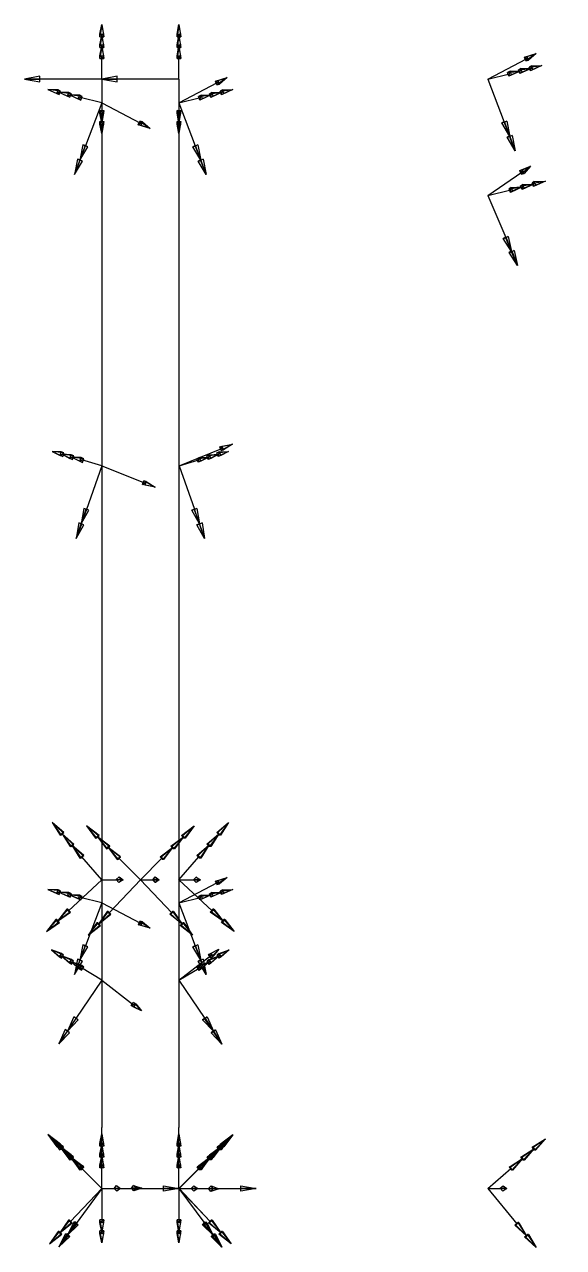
# Model space of a CAD drawing. Header units: millimetres. Extents: x -10973 to 14, y -157 to 191.
# Drawn here: x -2408 to -2338.2, y -1.4 to 157.1 of the extents above; entities that cross this region are included whole.
import ezdxf

# ---------------------------------------------------------------- set-up
doc = ezdxf.new("R2010")
doc.units = ezdxf.units.MM
for name, color, linetype in [('AutoDetect_45_56', 1, 'Continuous'), ('AutoDetect_45_58', 1, 'Continuous'), ('AutoDetect_46_57', 1, 'Continuous'), ('AutoDetect_46_59', 1, 'Continuous'), ('BLECH_ID_GUID_342797C8_094D_45c6_99B3_2BD1321BF620', 1, 'Continuous')]:
    doc.layers.add(name, color=color, linetype=linetype)

# ---------------------------------------------------------------- blocks, each defined once
blk = doc.blocks.new('Kontrollpunkt')
at = {"color": 0}
for q in [(0, 6), (8, 0), (0, 0, 4)]:
    blk.add_line((0, 0), q, dxfattribs=at)
for points in [[(0.25, 8, -0.25), (-0.25, 8, -0.25), (-0.25, 8, 0.25), (0, 10, 0), (-0.25, 8, -0.25), (0.25, 8, 0.25), (0, 10, 0), (0.25, 8, -0.25), (0.25, 8, 0.25), (-0.25, 8, 0.25)], [(0.25, 6, -0.25), (-0.25, 6, -0.25), (-0.25, 6, 0.25), (0, 8, 0), (-0.25, 6, -0.25), (0.25, 6, 0.25), (0, 8, 0), (0.25, 6, -0.25), (0.25, 6, 0.25), (-0.25, 6, 0.25)], [(0.25, 0.25, 4), (-0.25, 0.25, 4), (-0.25, -0.25, 4), (0, 0, 6), (-0.25, 0.25, 4), (0.25, -0.25, 4), (0, 0, 6), (0.25, 0.25, 4), (0.25, -0.25, 4), (-0.25, -0.25, 4)], [(0.25, 0.25, 6), (-0.25, 0.25, 6), (-0.25, -0.25, 6), (0, 0, 8), (-0.25, 0.25, 6), (0.25, -0.25, 6), (0, 0, 8), (0.25, 0.25, 6), (0.25, -0.25, 6), (-0.25, -0.25, 6)], [(0.25, 0.25, 8), (-0.25, 0.25, 8), (-0.25, -0.25, 8), (0, 0, 10), (-0.25, 0.25, 8), (0.25, -0.25, 8), (0, 0, 10), (0.25, 0.25, 8), (0.25, -0.25, 8), (-0.25, -0.25, 8)], [(8, 0.25, -0.25), (8, 0.25, 0.25), (8, -0.25, 0.25), (10, 0, 0), (8, 0.25, 0.25), (8, -0.25, -0.25), (10, 0, 0), (8, 0.25, -0.25), (8, -0.25, -0.25), (8, -0.25, 0.25)]]:
    blk.add_polyline3d(points, dxfattribs=at)

msp = doc.modelspace()

# ---------------------------------------------------------------- linework, layer by layer
at = {"layer": 'AutoDetect_45_56', "color": 1}
msp.add_line((-2388, 6.25, 15), (-2388, 6.25, 64), dxfattribs=at)
at = {"layer": 'AutoDetect_45_56', "color": 1, "extrusion": (-1, 0, 0)}
msp.add_arc((-33.25, 64, 2388), 27, 0.0424, 45, dxfattribs=at)
at = {"layer": 'AutoDetect_45_58', "color": 1}
msp.add_line((-2388, 149.9, 91), (-2388, 33.25, 91), dxfattribs=at)
at = {"layer": 'AutoDetect_45_58', "color": 1, "extrusion": (1, 0, 0)}
msp.add_arc((33.25, 64, -2388), 27, 90.0424, 135, dxfattribs=at)
at = {"layer": 'AutoDetect_46_57', "color": 1}
msp.add_line((-2398, 6.25, 15), (-2398, 6.25, 64), dxfattribs=at)
at = {"layer": 'AutoDetect_46_57', "color": 1, "extrusion": (-1, 0, 0)}
msp.add_arc((-33.25, 64, 2398), 27, 0.0424, 45, dxfattribs=at)
at = {"layer": 'AutoDetect_46_59', "color": 1}
msp.add_line((-2398, 149.9, 91), (-2398, 33.25, 91), dxfattribs=at)
at = {"layer": 'AutoDetect_46_59', "color": 1, "extrusion": (1, 0, 0)}
msp.add_arc((33.25, 64, -2398), 27, 90.0424, 135, dxfattribs=at)

# ---------------------------------------------------------------- block references
at = {"layer": 'AutoDetect_45_56', "color": 1, "extrusion": (0.696364, 0.696364, -0.173648), "rotation": 99.85107611658391}
for p in [(1724.81, -273.38, -1636.8), (1692.99, -274.72, -1661.69), (1692.99, -239.27, -1667.94)]:
    msp.add_blockref('Kontrollpunkt', p, dxfattribs=at)
at = {"layer": 'AutoDetect_45_56', "color": 1, "extrusion": (0.642788, 0.743283, -0.185348), "rotation": 102.1447151728823}
msp.add_blockref('Kontrollpunkt', (1836.51, -253.56, -1506.16), dxfattribs=at)
at = {"layer": 'AutoDetect_45_56', "color": 1, "extrusion": (0.650895, 0.650895, -0.390731), "rotation": 111.6785632160715}
msp.add_blockref('Kontrollpunkt', (1692.99, -599.14, -1575.28), dxfattribs=at)
at = {"layer": 'AutoDetect_45_56', "color": 1, "extrusion": (0.743283, 0.642788, -0.185348), "rotation": 99.10637076601365}
msp.add_blockref('Kontrollpunkt', (1540.61, -298.94, -1746.77), dxfattribs=at)
at = {"layer": 'AutoDetect_45_58', "color": 1, "extrusion": (0.696364, 0.173648, -0.696364)}
for p, rotation in [((713.65, -1487.25, -1680.78), 80.28160008389149), ((720.32, -1523.45, -1700.78), 80.28160008389149), ((619.75, -1540.91, -1718.78), 80.28160008389143)]:
    msp.add_blockref('Kontrollpunkt', p, dxfattribs=dict(at, rotation=rotation))
at = {"layer": 'AutoDetect_45_58', "color": 1, "extrusion": (0.743283, 0.185348, -0.642788), "rotation": 76.28817423174286}
msp.add_blockref('Kontrollpunkt', (699, -1373.73, -1778.72), dxfattribs=at)
at = {"layer": 'AutoDetect_45_58', "color": 1, "extrusion": (0.642788, 0.185348, -0.743283), "rotation": 85.57761744062603}
msp.add_blockref('Kontrollpunkt', (757.61, -1650.78, -1554.37), dxfattribs=at)
at = {"layer": 'AutoDetect_45_58', "color": 1, "extrusion": (0.650895, 0.390731, -0.650895), "rotation": 85.55052143953343}
msp.add_blockref('Kontrollpunkt', (1257.57, -1252.44, -1600.58), dxfattribs=at)
at = {"layer": 'AutoDetect_46_57', "color": 1, "extrusion": (-0.642788, 0.743283, -0.185348), "rotation": 257.8552848271177}
msp.add_blockref('Kontrollpunkt', (1783.57, 326.7, 1570.22), dxfattribs=at)
at = {"layer": 'AutoDetect_46_57', "color": 1, "extrusion": (-0.696364, 0.696364, -0.173648), "rotation": 260.1489238834161}
for p in [(1659.4, 314.28, 1696), (1691.22, 312.94, 1671.11), (1691.22, 348.39, 1664.86)]:
    msp.add_blockref('Kontrollpunkt', p, dxfattribs=at)
at = {"layer": 'AutoDetect_46_57', "color": 1, "extrusion": (-0.650895, 0.650895, -0.390731), "rotation": 248.3214367839284}
msp.add_blockref('Kontrollpunkt', (1691.22, 723.18, 1539.91), dxfattribs=at)
at = {"layer": 'AutoDetect_46_59', "color": 1, "extrusion": (-0.696364, 0.173648, -0.696364), "rotation": 279.7183999161086}
for p in [(437.67, 1710.33, 1632.02), (538.24, 1692.86, 1614.02)]:
    msp.add_blockref('Kontrollpunkt', p, dxfattribs=at)
at = {"layer": 'AutoDetect_46_59', "color": 1, "extrusion": (-0.642788, 0.185348, -0.743283), "rotation": 274.4223825593739}
msp.add_blockref('Kontrollpunkt', (568.41, 1767.31, 1522.01), dxfattribs=at)
at = {"layer": 'AutoDetect_46_59', "color": 1, "extrusion": (-0.650895, 0.390731, -0.650895), "rotation": 274.4494785604666}
msp.add_blockref('Kontrollpunkt', (1205.7, 1418.46, 1514.61), dxfattribs=at)
at = {"layer": 'BLECH_ID_GUID_342797C8_094D_45c6_99B3_2BD1321BF620', "color": 2, "extrusion": (0, 0.707107, 0.707107)}
for p in [(2398, -41.65, 170.48), (2388, -41.65, 170.48)]:
    msp.add_blockref('Kontrollpunkt', p, dxfattribs=at)
at = {"layer": 'BLECH_ID_GUID_342797C8_094D_45c6_99B3_2BD1321BF620', "color": 2, "extrusion": (0, 0.707107, -0.707107), "rotation": 180}
for p in [(2398, 15.03, -6.19), (2388, 15.03, -6.19)]:
    msp.add_blockref('Kontrollpunkt', p, dxfattribs=at)

doc.saveas('drawing.dxf')
